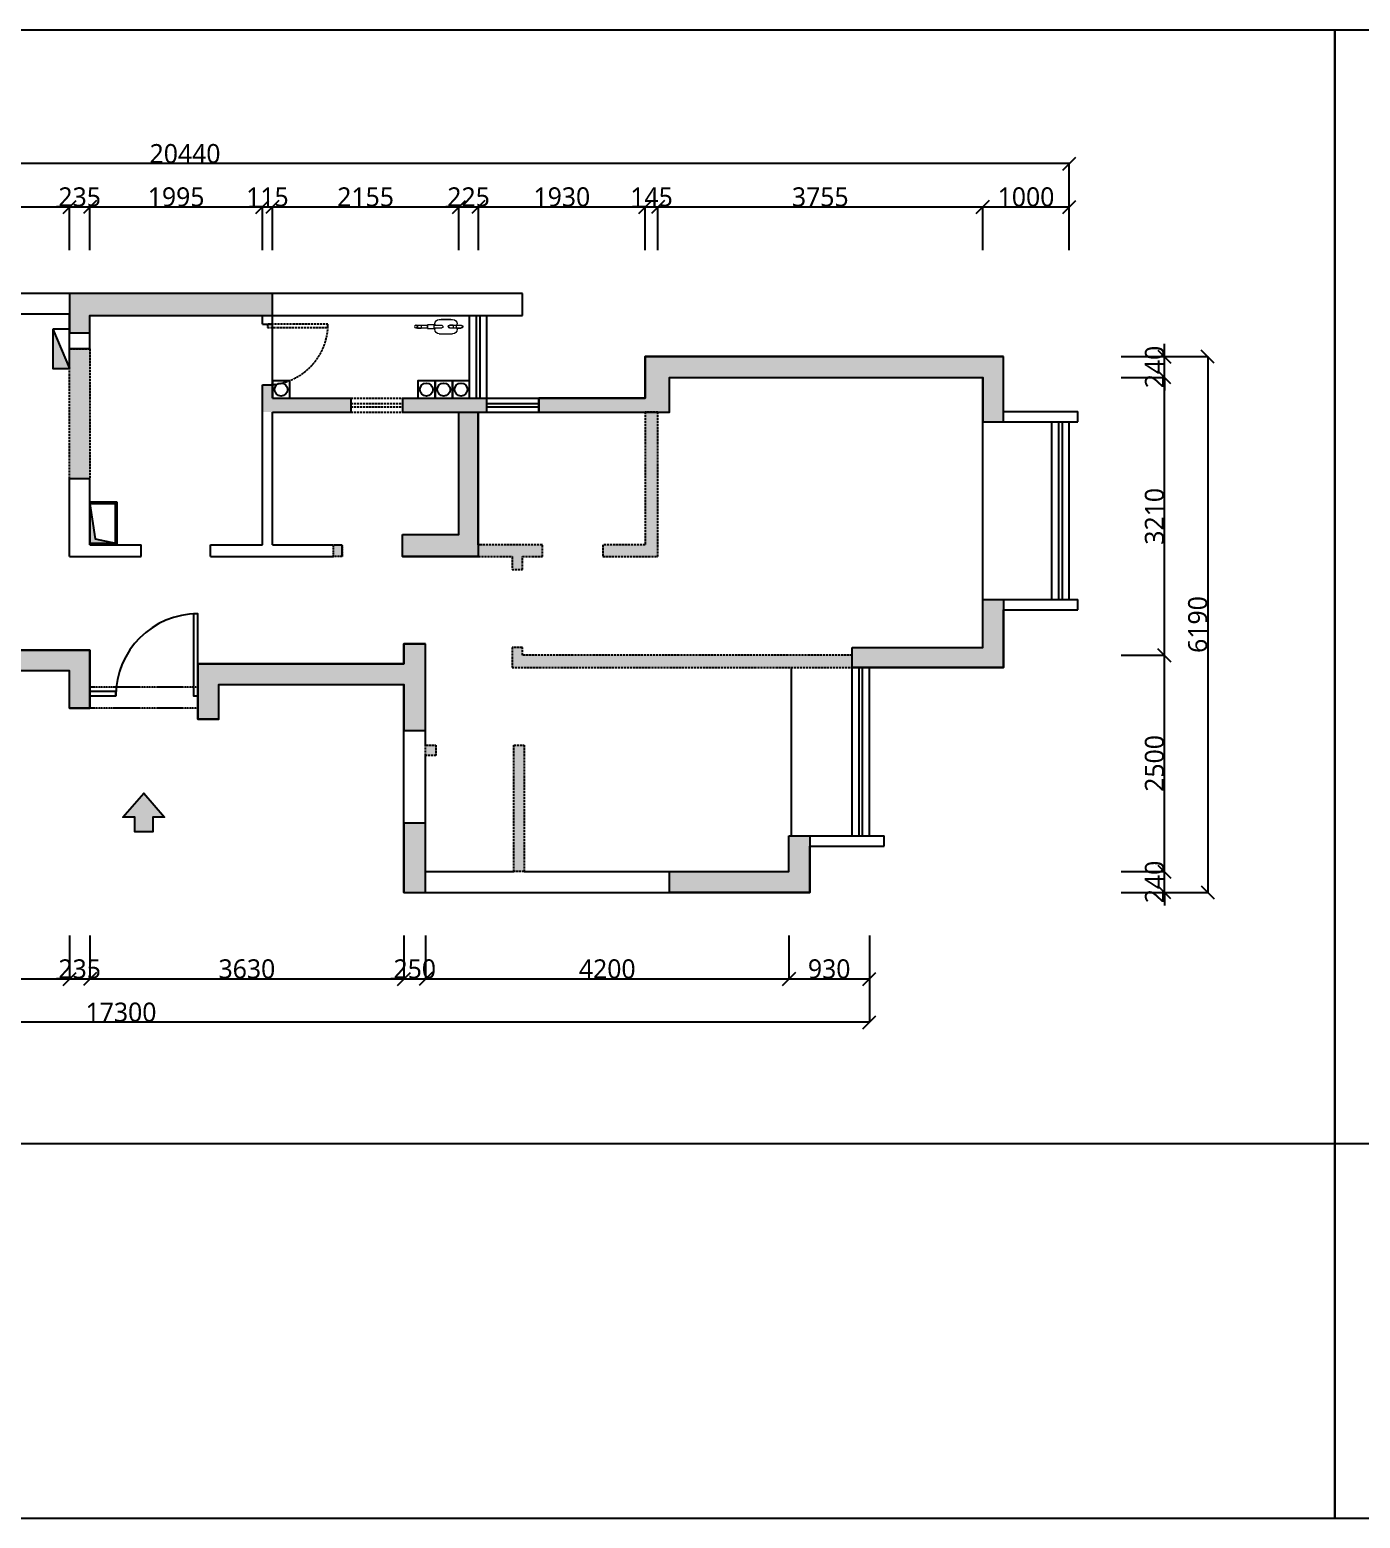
# Model space of a CAD drawing. Header units: millimetres. Extents: x -18923 to 87021, y -73077 to -1985.
# Drawn here: x -7520 to 7858, y -19183 to -1985 of the extents above; entities that cross this region are included whole.
import ezdxf

# ---------------------------------------------------------------- set-up
doc = ezdxf.new("R2010")
doc.units = ezdxf.units.MM
doc.header["$LTSCALE"] = 10
doc.linetypes.add('DASH', pattern=[0.35, 0.25, -0.1])
doc.layers.get('Defpoints').update_dxf_attribs({"color": 250})
for name, color, linetype in [('0文字-标注', 7, 'Continuous'), ('1结构-填充-剪力墙', 251, 'Continuous'), ('1结构-墙体', 7, 'Continuous'), ('1结构-楼梯-栏杆', 43, 'Continuous'), ('1结构-楼梯-梯步', 49, 'Continuous'), ('1结构-窗', 133, 'Continuous'), ('1结构-窗及电梯', 133, 'Continuous'), ('1结构-门', 133, 'Continuous'), ('2平面-家具-细线', 8, 'Continuous'), ('wall', 1, 'Continuous'), ('平面-文字', 255, 'Continuous'), ('设施-建筑立管-烟', 37, 'Continuous')]:
    doc.layers.add(name, color=color, linetype=linetype)
doc.layers.add('电气', color=18, linetype='Continuous', lineweight=9)
doc.styles.add('dim_font', font='SIMPLEX.shx', dxfattribs={"width": 0.8})
doc.styles.add('图框－雅黑', font='')
doc.styles.get('图框－雅黑').set_extended_font_data('Microsoft YaHei')
doc.dimstyles.new('1-30', dxfattribs={"dimtxt": 150, "dimasz": 4, "dimexe": 1.5, "dimexo": 0, "dimgap": 0.6, "dimtad": 1, "dimdec": 0, "dimlfac": 30, "dimdsep": 46, "dimtxsty": 'dim_font', "dimblk": 'DOTSMALL', "dimcen": 4, "dimdle": 1.5, "dimclrd": 123, "dimclre": 123, "dimclrt": 256, "dimadec": 0, "dimazin": 0, "dimtfac": 1, "dimtdec": 0, "dimtix": 1, "dimtmove": 2, "dimatfit": 3, "dimldrblk": 'DOTSMALL', "dimfxl": 1.5, "dimarcsym": 0})

# ---------------------------------------------------------------- blocks, each defined once
blk = doc.blocks.new('A$C49040A04')
at = {"layer": '设施-建筑立管-烟', "linetype": 'ByBlock'}
blk.add_hatch(color=256, dxfattribs=at).paths.add_polyline_path([(315, 20), (315, 475), (249, 68), (20, 20)])
for p, q in [((0, 495), (315, 495)), ((0, 0), (0, 495))]:
    blk.add_line(p, q, dxfattribs=at)
blk.add_lwpolyline([(315, 20), (20, 20), (20, 475), (315, 475)], close=True, dxfattribs=at)
blk.add_lwpolyline([(315, 475), (254, 70), (20, 20)], dxfattribs=at)
blk = doc.blocks.new('煤气表')
at = {"layer": '电气'}
for p, q in [((834834, -435985), (834792, -435985)), ((834834, -435985), (834792, -435985)), ((834894, -435987), (834792, -435987)), ((834894, -435987), (834792, -435987)), ((834894, -436011), (834792, -436011)), ((834894, -436011), (834792, -436011)), ((834834, -436014), (834792, -436014)), ((834834, -436014), (834792, -436014)), ((834829, -435987), (834829, -435975)), ((834829, -435987), (834829, -435975)), ((834829, -436023), (834829, -436011)), ((834829, -436023), (834829, -436011)), ((834834, -436014), (834834, -435985)), ((834834, -436014), (834834, -435985)), ((834863, -435987), (834834, -435987)), ((834863, -435987), (834834, -435987)), ((834863, -436011), (834834, -436011)), ((834863, -436011), (834834, -436011)), ((834863, -435985), (834863, -436013)), ((834863, -435985), (834897, -435985)), ((834863, -435985), (834863, -436013)), ((834863, -435985), (834897, -435985)), ((834863, -436013), (834897, -436013)), ((834863, -436013), (834897, -436013)), ((834989, -435935), (834869, -435935)), ((834989, -435935), (834869, -435935)), ((834973, -435931), (834885, -435931)), ((834885, -435935), (834885, -435931)), ((834973, -435931), (834885, -435931)), ((834885, -435935), (834885, -435931)), ((835034, -435987), (834967, -435987)), ((835034, -435987), (834967, -435987)), ((835034, -436011), (834967, -436011)), ((835034, -436011), (834967, -436011)), ((834973, -435935), (834973, -435931)), ((834973, -435935), (834973, -435931)), ((835029, -435975), (835029, -435987)), ((835029, -435975), (835029, -435987)), ((835029, -436011), (835029, -436023)), ((835029, -436011), (835029, -436023)), ((835034, -436015), (835034, -435983)), ((835034, -435983), (835093, -435983)), ((835034, -436015), (835034, -435983)), ((835034, -435983), (835093, -435983)), ((835093, -436015), (835034, -436015)), ((835093, -436015), (835034, -436015)), ((835062, -436015), (835062, -436015)), ((835062, -436015), (835062, -436015)), ((835066, -436015), (835066, -436015)), ((835066, -436015), (835066, -436015)), ((835093, -435983), (835093, -436015)), ((835093, -435983), (835093, -436015)), ((835199, -435987), (835093, -435987)), ((835199, -435987), (835093, -435987)), ((835093, -436015), (835093, -435991)), ((835093, -436015), (835093, -435991)), ((835199, -436011), (835093, -436011)), ((835199, -436011), (835093, -436011)), ((835152, -436011), (835149, -436011)), ((835152, -436011), (835149, -436011)), ((835152, -435985), (835152, -436013)), ((835184, -435985), (835152, -435985)), ((835152, -435985), (835152, -436013)), ((835184, -435985), (835152, -435985)), ((835184, -436013), (835152, -436013)), ((835184, -436013), (835152, -436013)), ((835184, -435985), (835184, -436013)), ((835184, -435985), (835184, -436013)), ((834989, -436063), (834869, -436063)), ((834989, -436063), (834869, -436063))]:
    blk.add_line(p, q, dxfattribs=at)
blk.add_circle((835199, -435999), 12, dxfattribs=at)
blk.add_circle((835199, -435999), 12, dxfattribs=at)
blk.add_circle((835199, -435999), 12, dxfattribs=at)
blk.add_circle((835199, -435999), 12, dxfattribs=at)
blk.add_circle((835199, -435999), 12, dxfattribs=at)
blk.add_circle((835199, -435999), 12, dxfattribs=at)
for centre, radius, start, end in [((834792, -435999), 14.4, 90, 270), ((834792, -435999), 14.4, 90, 270), ((834792, -435999), 12, 90, 270), ((834792, -435999), 12, 90, 270), ((834869, -435975), 40, 90, 180), ((834869, -435975), 40, 90, 180), ((834869, -436023), 40, 180, 270), ((834869, -436023), 40, 180, 270), ((834894, -435999), 14.4, 270, 90), ((834894, -435999), 14.4, 270, 90), ((834894, -435999), 12, 270, 90), ((834894, -435999), 12, 270, 90), ((834967, -435999), 12, 90, 270), ((834967, -435999), 12, 90, 270), ((834989, -435975), 40, 0, 90), ((834989, -435975), 40, 0, 90), ((834989, -436023), 40, 270, 0), ((834989, -436023), 40, 270, 0)]:
    blk.add_arc(centre, radius, start, end, dxfattribs=at)
blk = doc.blocks.new('_OBLIQUE')
at = {"color": 0, "linetype": 'ByBlock'}
blk.add_line((-0.5, -0.5), (0.5, 0.5), dxfattribs=at)
blk = doc.blocks.new('*D480')
at = {"layer": '0文字-标注', "color": 8, "lineweight": -2, "transparency": 16777216}
for p, q in [((-10520, -12452), (-10520, -12953)), ((-7060, -12452), (-7060, -12953)), ((-10522, -12952), (-7059, -12952))]:
    blk.add_line(p, q, dxfattribs=at)
at = {"layer": 'Defpoints', "color": 0, "transparency": 16777216}
for p in [(-10520, -12452), (-7060, -12452), (-7060, -12952)]:
    blk.add_point(p, dxfattribs=at)
at = {"layer": '0文字-标注', "color": 8, "lineweight": -2, "transparency": 16777216, "xscale": 150, "yscale": 150, "zscale": 150, "rotation": 180}
blk.add_blockref('_OBLIQUE', (-10520, -12952), dxfattribs=at)
at = {"layer": '0文字-标注', "color": 8, "lineweight": -2, "transparency": 16777216, "xscale": 150, "yscale": 150, "zscale": 150}
blk.add_blockref('_OBLIQUE', (-7060, -12952), dxfattribs=at)
at = {"layer": '0文字-标注', "color": 255, "transparency": 16777216, "insert": (-8790, -12837), "char_height": 220, "attachment_point": 5, "style": '图框－雅黑'}
blk.add_mtext('3460', dxfattribs=at)
blk = doc.blocks.new('_DotSmall')
at = {"color": 0, "linetype": 'ByBlock', "const_width": 0.5}
blk.add_lwpolyline([(-0.0625, 0, 1), (0.0625, 0, 1)], format="xyb", close=True, dxfattribs=at)
blk = doc.blocks.new('*D481')
at = {"layer": '0文字-标注', "color": 8, "lineweight": -2, "transparency": 16777216}
for p, q in [((-7060, -12452), (-7060, -12953)), ((-6825, -12452), (-6825, -12953)), ((-7060, -12952), (-7210, -12952)), ((-7060, -12952), (-6825, -12952)), ((-6825, -12952), (-6675, -12952))]:
    blk.add_line(p, q, dxfattribs=at)
at = {"layer": 'Defpoints', "color": 0, "transparency": 16777216}
for p in [(-7060, -12452), (-6825, -12452), (-6825, -12952)]:
    blk.add_point(p, dxfattribs=at)
at = {"layer": '0文字-标注', "color": 8, "lineweight": -2, "transparency": 16777216, "xscale": 150, "yscale": 150, "zscale": 150}
blk.add_blockref('_OBLIQUE', (-7060, -12952), dxfattribs=at)
at = {"layer": '0文字-标注', "color": 8, "lineweight": -2, "transparency": 16777216, "xscale": 150, "yscale": 150, "zscale": 150, "rotation": 180}
blk.add_blockref('_OBLIQUE', (-6825, -12952), dxfattribs=at)
at = {"layer": '0文字-标注', "color": 255, "transparency": 16777216, "insert": (-6943, -12837), "char_height": 220, "attachment_point": 5, "style": '图框－雅黑'}
blk.add_mtext('235', dxfattribs=at)
blk = doc.blocks.new('*D482')
at = {"layer": '0文字-标注', "color": 8, "lineweight": -2, "transparency": 16777216}
for p, q in [((-6825, -12452), (-6825, -12953)), ((-3195, -12452), (-3195, -12953)), ((-6827, -12952), (-3194, -12952))]:
    blk.add_line(p, q, dxfattribs=at)
at = {"layer": 'Defpoints', "color": 0, "transparency": 16777216}
for p in [(-6825, -12452), (-3195, -12452), (-3195, -12952)]:
    blk.add_point(p, dxfattribs=at)
at = {"layer": '0文字-标注', "color": 8, "lineweight": -2, "transparency": 16777216, "xscale": 150, "yscale": 150, "zscale": 150, "rotation": 180}
blk.add_blockref('_OBLIQUE', (-6825, -12952), dxfattribs=at)
at = {"layer": '0文字-标注', "color": 8, "lineweight": -2, "transparency": 16777216, "xscale": 150, "yscale": 150, "zscale": 150}
blk.add_blockref('_OBLIQUE', (-3195, -12952), dxfattribs=at)
at = {"layer": '0文字-标注', "color": 255, "transparency": 16777216, "insert": (-5010, -12837), "char_height": 220, "attachment_point": 5, "style": '图框－雅黑'}
blk.add_mtext('3630', dxfattribs=at)
blk = doc.blocks.new('*D469')
at = {"layer": '0文字-标注', "color": 8, "lineweight": -2, "transparency": 16777216}
for p, q in [((-3195, -12452), (-3195, -12953)), ((-2945, -12452), (-2945, -12953)), ((-3195, -12952), (-3345, -12952)), ((-3195, -12952), (-2945, -12952)), ((-2945, -12952), (-2795, -12952))]:
    blk.add_line(p, q, dxfattribs=at)
at = {"layer": 'Defpoints', "color": 0, "transparency": 16777216}
for p in [(-3195, -12452), (-2945, -12452), (-2945, -12952)]:
    blk.add_point(p, dxfattribs=at)
at = {"layer": '0文字-标注', "color": 8, "lineweight": -2, "transparency": 16777216, "xscale": 150, "yscale": 150, "zscale": 150}
blk.add_blockref('_OBLIQUE', (-3195, -12952), dxfattribs=at)
at = {"layer": '0文字-标注', "color": 8, "lineweight": -2, "transparency": 16777216, "xscale": 150, "yscale": 150, "zscale": 150, "rotation": 180}
blk.add_blockref('_OBLIQUE', (-2945, -12952), dxfattribs=at)
at = {"layer": '0文字-标注', "color": 255, "transparency": 16777216, "insert": (-3070, -12837), "char_height": 220, "attachment_point": 5, "style": '图框－雅黑'}
blk.add_mtext('250', dxfattribs=at)
blk = doc.blocks.new('*D470')
at = {"layer": '0文字-标注', "color": 8, "lineweight": -2, "transparency": 16777216}
for p, q in [((-2945, -12452), (-2945, -12953)), ((1255, -12452), (1255, -12953)), ((-2947, -12952), (1256, -12952))]:
    blk.add_line(p, q, dxfattribs=at)
at = {"layer": 'Defpoints', "color": 0, "transparency": 16777216}
for p in [(-2945, -12452), (1255, -12452), (1255, -12952)]:
    blk.add_point(p, dxfattribs=at)
at = {"layer": '0文字-标注', "color": 8, "lineweight": -2, "transparency": 16777216, "xscale": 150, "yscale": 150, "zscale": 150, "rotation": 180}
blk.add_blockref('_OBLIQUE', (-2945, -12952), dxfattribs=at)
at = {"layer": '0文字-标注', "color": 8, "lineweight": -2, "transparency": 16777216, "xscale": 150, "yscale": 150, "zscale": 150}
blk.add_blockref('_OBLIQUE', (1255, -12952), dxfattribs=at)
at = {"layer": '0文字-标注', "color": 255, "transparency": 16777216, "insert": (-845, -12837), "char_height": 220, "attachment_point": 5, "style": '图框－雅黑'}
blk.add_mtext('4200', dxfattribs=at)
blk = doc.blocks.new('*D471')
at = {"layer": '0文字-标注', "color": 8, "lineweight": -2, "transparency": 16777216}
for p, q in [((1255, -12452), (1255, -12953)), ((2185, -12452), (2185, -12953)), ((1253, -12952), (2186, -12952))]:
    blk.add_line(p, q, dxfattribs=at)
at = {"layer": 'Defpoints', "color": 0, "transparency": 16777216}
for p in [(1255, -12452), (2185, -12452), (2185, -12952)]:
    blk.add_point(p, dxfattribs=at)
at = {"layer": '0文字-标注', "color": 8, "lineweight": -2, "transparency": 16777216, "xscale": 150, "yscale": 150, "zscale": 150, "rotation": 180}
blk.add_blockref('_OBLIQUE', (1255, -12952), dxfattribs=at)
at = {"layer": '0文字-标注', "color": 8, "lineweight": -2, "transparency": 16777216, "xscale": 150, "yscale": 150, "zscale": 150}
blk.add_blockref('_OBLIQUE', (2185, -12952), dxfattribs=at)
at = {"layer": '0文字-标注', "color": 255, "transparency": 16777216, "insert": (1720, -12837), "char_height": 220, "attachment_point": 5, "style": '图框－雅黑'}
blk.add_mtext('930', dxfattribs=at)
blk = doc.blocks.new('*D472')
at = {"layer": '0文字-标注', "color": 8, "lineweight": -2, "transparency": 16777216}
for p, q in [((-15115, -12452), (-15115, -13453)), ((2185, -12452), (2185, -13453)), ((2186, -13452), (-15117, -13452))]:
    blk.add_line(p, q, dxfattribs=at)
at = {"layer": 'Defpoints', "color": 0, "transparency": 16777216}
for p in [(-15115, -12452), (2185, -12452), (-15115, -13452)]:
    blk.add_point(p, dxfattribs=at)
at = {"layer": '0文字-标注', "color": 8, "lineweight": -2, "transparency": 16777216, "xscale": 150, "yscale": 150, "zscale": 150, "rotation": 180}
blk.add_blockref('_OBLIQUE', (-15115, -13452), dxfattribs=at)
at = {"layer": '0文字-标注', "color": 8, "lineweight": -2, "transparency": 16777216, "xscale": 150, "yscale": 150, "zscale": 150}
blk.add_blockref('_OBLIQUE', (2185, -13452), dxfattribs=at)
at = {"layer": '0文字-标注', "color": 255, "transparency": 16777216, "insert": (-6465, -13337), "char_height": 220, "attachment_point": 5, "style": '图框－雅黑'}
blk.add_mtext('17300', dxfattribs=at)
blk = doc.blocks.new('*D483')
at = {"layer": '0文字-标注', "color": 8, "lineweight": -2, "transparency": 16777216}
for p, q in [((5595, -11712), (5595, -11562)), ((5095, -11712), (5596, -11712)), ((5595, -11952), (5595, -11712)), ((5095, -11952), (5596, -11952)), ((5595, -11952), (5595, -12102))]:
    blk.add_line(p, q, dxfattribs=at)
at = {"layer": 'Defpoints', "color": 0, "transparency": 16777216}
for p in [(5095, -11712), (5595, -11712), (5095, -11952)]:
    blk.add_point(p, dxfattribs=at)
at = {"layer": '0文字-标注', "color": 8, "lineweight": -2, "transparency": 16777216, "xscale": 150, "yscale": 150, "zscale": 150}
for p, rotation in [((5595, -11712), 270), ((5595, -11952), 90)]:
    blk.add_blockref('_OBLIQUE', p, dxfattribs=dict(at, rotation=rotation))
at = {"layer": '0文字-标注', "color": 255, "transparency": 16777216, "insert": (5481, -11832), "char_height": 220, "attachment_point": 5, "rotation": 90, "style": '图框－雅黑'}
blk.add_mtext('240', dxfattribs=at)
blk = doc.blocks.new('*D484')
at = {"layer": '0文字-标注', "color": 8, "lineweight": -2, "transparency": 16777216}
for p, q in [((5095, -9212), (5596, -9212)), ((5595, -11713), (5595, -9210)), ((5095, -11712), (5596, -11712))]:
    blk.add_line(p, q, dxfattribs=at)
at = {"layer": 'Defpoints', "color": 0, "transparency": 16777216}
for p in [(5095, -9212), (5595, -9212), (5095, -11712)]:
    blk.add_point(p, dxfattribs=at)
at = {"layer": '0文字-标注', "color": 8, "lineweight": -2, "transparency": 16777216, "xscale": 150, "yscale": 150, "zscale": 150}
for p, rotation in [((5595, -9212), 90), ((5595, -11712), 270)]:
    blk.add_blockref('_OBLIQUE', p, dxfattribs=dict(at, rotation=rotation))
at = {"layer": '0文字-标注', "color": 255, "transparency": 16777216, "insert": (5480, -10462), "char_height": 220, "attachment_point": 5, "rotation": 90, "style": '图框－雅黑'}
blk.add_mtext('2500', dxfattribs=at)
blk = doc.blocks.new('*D485')
at = {"layer": '0文字-标注', "color": 8, "lineweight": -2, "transparency": 16777216}
for p, q in [((5095, -6002), (5596, -6002)), ((5595, -9213), (5595, -6000)), ((5095, -9212), (5596, -9212))]:
    blk.add_line(p, q, dxfattribs=at)
at = {"layer": 'Defpoints', "color": 0, "transparency": 16777216}
for p in [(5095, -6002), (5595, -6002), (5095, -9212)]:
    blk.add_point(p, dxfattribs=at)
at = {"layer": '0文字-标注', "color": 8, "lineweight": -2, "transparency": 16777216, "xscale": 150, "yscale": 150, "zscale": 150}
for p, rotation in [((5595, -6002), 90), ((5595, -9212), 270)]:
    blk.add_blockref('_OBLIQUE', p, dxfattribs=dict(at, rotation=rotation))
at = {"layer": '0文字-标注', "color": 255, "transparency": 16777216, "insert": (5480, -7607), "char_height": 220, "attachment_point": 5, "rotation": 90, "style": '图框－雅黑'}
blk.add_mtext('3210', dxfattribs=at)
blk = doc.blocks.new('*D486')
at = {"layer": '0文字-标注', "color": 8, "lineweight": -2, "transparency": 16777216}
for p, q in [((5595, -5762), (5595, -5612)), ((5095, -5762), (5596, -5762)), ((5595, -6002), (5595, -5762)), ((5095, -6002), (5596, -6002)), ((5595, -6002), (5595, -6152))]:
    blk.add_line(p, q, dxfattribs=at)
at = {"layer": 'Defpoints', "color": 0, "transparency": 16777216}
for p in [(5095, -5762), (5595, -5762), (5095, -6002)]:
    blk.add_point(p, dxfattribs=at)
at = {"layer": '0文字-标注', "color": 8, "lineweight": -2, "transparency": 16777216, "xscale": 150, "yscale": 150, "zscale": 150}
for p, rotation in [((5595, -5762), 270), ((5595, -6002), 90)]:
    blk.add_blockref('_OBLIQUE', p, dxfattribs=dict(at, rotation=rotation))
at = {"layer": '0文字-标注', "color": 255, "transparency": 16777216, "insert": (5481, -5882), "char_height": 220, "attachment_point": 5, "rotation": 90, "style": '图框－雅黑'}
blk.add_mtext('240', dxfattribs=at)
blk = doc.blocks.new('*D487')
at = {"layer": '0文字-标注', "color": 8, "lineweight": -2, "transparency": 16777216}
for p, q in [((5095, -5762), (6096, -5762)), ((6095, -5760), (6095, -11953)), ((5095, -11952), (6096, -11952))]:
    blk.add_line(p, q, dxfattribs=at)
at = {"layer": 'Defpoints', "color": 0, "transparency": 16777216}
for p in [(5095, -5762), (5095, -11952), (6095, -11952)]:
    blk.add_point(p, dxfattribs=at)
at = {"layer": '0文字-标注', "color": 8, "lineweight": -2, "transparency": 16777216, "xscale": 150, "yscale": 150, "zscale": 150}
for p, rotation in [((6095, -5762), 90), ((6095, -11952), 270)]:
    blk.add_blockref('_OBLIQUE', p, dxfattribs=dict(at, rotation=rotation))
at = {"layer": '0文字-标注', "color": 255, "transparency": 16777216, "insert": (5980, -8857), "char_height": 220, "attachment_point": 5, "rotation": 90, "style": '图框－雅黑'}
blk.add_mtext('6190', dxfattribs=at)
blk = doc.blocks.new('*D476')
at = {"layer": '0文字-标注', "color": 8, "lineweight": -2, "transparency": 16777216}
for p, q in [((-14242, -4032), (-7059, -4032)), ((-14240, -4532), (-14240, -4031)), ((-7060, -4532), (-7060, -4031))]:
    blk.add_line(p, q, dxfattribs=at)
at = {"layer": 'Defpoints', "color": 0, "transparency": 16777216}
for p in [(-7060, -4032), (-14240, -4532), (-7060, -4532)]:
    blk.add_point(p, dxfattribs=at)
at = {"layer": '0文字-标注', "color": 8, "lineweight": -2, "transparency": 16777216, "xscale": 150, "yscale": 150, "zscale": 150, "rotation": 180}
blk.add_blockref('_OBLIQUE', (-14240, -4032), dxfattribs=at)
at = {"layer": '0文字-标注', "color": 8, "lineweight": -2, "transparency": 16777216, "xscale": 150, "yscale": 150, "zscale": 150}
blk.add_blockref('_OBLIQUE', (-7060, -4032), dxfattribs=at)
at = {"layer": '0文字-标注', "color": 255, "transparency": 16777216, "insert": (-10650, -3917), "char_height": 220, "attachment_point": 5, "style": '图框－雅黑'}
blk.add_mtext('7180', dxfattribs=at)
blk = doc.blocks.new('*D493')
at = {"layer": '0文字-标注', "color": 8, "lineweight": -2, "transparency": 16777216}
for p, q in [((-7060, -4032), (-7210, -4032)), ((-7060, -4532), (-7060, -4031)), ((-7060, -4032), (-6825, -4032)), ((-6825, -4532), (-6825, -4031)), ((-6825, -4032), (-6675, -4032))]:
    blk.add_line(p, q, dxfattribs=at)
at = {"layer": 'Defpoints', "color": 0, "transparency": 16777216}
for p in [(-6825, -4032), (-7060, -4532), (-6825, -4532)]:
    blk.add_point(p, dxfattribs=at)
at = {"layer": '0文字-标注', "color": 8, "lineweight": -2, "transparency": 16777216, "xscale": 150, "yscale": 150, "zscale": 150}
blk.add_blockref('_OBLIQUE', (-7060, -4032), dxfattribs=at)
at = {"layer": '0文字-标注', "color": 8, "lineweight": -2, "transparency": 16777216, "xscale": 150, "yscale": 150, "zscale": 150, "rotation": 180}
blk.add_blockref('_OBLIQUE', (-6825, -4032), dxfattribs=at)
at = {"layer": '0文字-标注', "color": 255, "transparency": 16777216, "insert": (-6943, -3917), "char_height": 220, "attachment_point": 5, "style": '图框－雅黑'}
blk.add_mtext('235', dxfattribs=at)
blk = doc.blocks.new('*D494')
at = {"layer": '0文字-标注', "color": 8, "lineweight": -2, "transparency": 16777216}
for p, q in [((-6827, -4032), (-4829, -4032)), ((-6825, -4532), (-6825, -4031)), ((-4830, -4532), (-4830, -4031))]:
    blk.add_line(p, q, dxfattribs=at)
at = {"layer": 'Defpoints', "color": 0, "transparency": 16777216}
for p in [(-4830, -4032), (-6825, -4532), (-4830, -4532)]:
    blk.add_point(p, dxfattribs=at)
at = {"layer": '0文字-标注', "color": 8, "lineweight": -2, "transparency": 16777216, "xscale": 150, "yscale": 150, "zscale": 150, "rotation": 180}
blk.add_blockref('_OBLIQUE', (-6825, -4032), dxfattribs=at)
at = {"layer": '0文字-标注', "color": 8, "lineweight": -2, "transparency": 16777216, "xscale": 150, "yscale": 150, "zscale": 150}
blk.add_blockref('_OBLIQUE', (-4830, -4032), dxfattribs=at)
at = {"layer": '0文字-标注', "color": 255, "transparency": 16777216, "insert": (-5828, -3917), "char_height": 220, "attachment_point": 5, "style": '图框－雅黑'}
blk.add_mtext('1995', dxfattribs=at)
blk = doc.blocks.new('*D495')
at = {"layer": '0文字-标注', "color": 8, "lineweight": -2, "transparency": 16777216}
for p, q in [((-4830, -4032), (-4980, -4032)), ((-4830, -4532), (-4830, -4031)), ((-4830, -4032), (-4715, -4032)), ((-4715, -4532), (-4715, -4031)), ((-4715, -4032), (-4565, -4032))]:
    blk.add_line(p, q, dxfattribs=at)
at = {"layer": 'Defpoints', "color": 0, "transparency": 16777216}
for p in [(-4715, -4032), (-4830, -4532), (-4715, -4532)]:
    blk.add_point(p, dxfattribs=at)
at = {"layer": '0文字-标注', "color": 8, "lineweight": -2, "transparency": 16777216, "xscale": 150, "yscale": 150, "zscale": 150}
blk.add_blockref('_OBLIQUE', (-4830, -4032), dxfattribs=at)
at = {"layer": '0文字-标注', "color": 8, "lineweight": -2, "transparency": 16777216, "xscale": 150, "yscale": 150, "zscale": 150, "rotation": 180}
blk.add_blockref('_OBLIQUE', (-4715, -4032), dxfattribs=at)
at = {"layer": '0文字-标注', "color": 255, "transparency": 16777216, "insert": (-4773, -3917), "char_height": 220, "attachment_point": 5, "style": '图框－雅黑'}
blk.add_mtext('115', dxfattribs=at)
blk = doc.blocks.new('*D496')
at = {"layer": '0文字-标注', "color": 8, "lineweight": -2, "transparency": 16777216}
for p, q in [((-4717, -4032), (-2559, -4032)), ((-4715, -4532), (-4715, -4031)), ((-2560, -4532), (-2560, -4031))]:
    blk.add_line(p, q, dxfattribs=at)
at = {"layer": 'Defpoints', "color": 0, "transparency": 16777216}
for p in [(-2560, -4032), (-4715, -4532), (-2560, -4532)]:
    blk.add_point(p, dxfattribs=at)
at = {"layer": '0文字-标注', "color": 8, "lineweight": -2, "transparency": 16777216, "xscale": 150, "yscale": 150, "zscale": 150, "rotation": 180}
blk.add_blockref('_OBLIQUE', (-4715, -4032), dxfattribs=at)
at = {"layer": '0文字-标注', "color": 8, "lineweight": -2, "transparency": 16777216, "xscale": 150, "yscale": 150, "zscale": 150}
blk.add_blockref('_OBLIQUE', (-2560, -4032), dxfattribs=at)
at = {"layer": '0文字-标注', "color": 255, "transparency": 16777216, "insert": (-3638, -3917), "char_height": 220, "attachment_point": 5, "style": '图框－雅黑'}
blk.add_mtext('2155', dxfattribs=at)
blk = doc.blocks.new('*D497')
at = {"layer": '0文字-标注', "color": 8, "lineweight": -2, "transparency": 16777216}
for p, q in [((-2560, -4032), (-2710, -4032)), ((-2560, -4532), (-2560, -4031)), ((-2560, -4032), (-2335, -4032)), ((-2335, -4532), (-2335, -4031)), ((-2335, -4032), (-2185, -4032))]:
    blk.add_line(p, q, dxfattribs=at)
at = {"layer": 'Defpoints', "color": 0, "transparency": 16777216}
for p in [(-2335, -4032), (-2560, -4532), (-2335, -4532)]:
    blk.add_point(p, dxfattribs=at)
at = {"layer": '0文字-标注', "color": 8, "lineweight": -2, "transparency": 16777216, "xscale": 150, "yscale": 150, "zscale": 150}
blk.add_blockref('_OBLIQUE', (-2560, -4032), dxfattribs=at)
at = {"layer": '0文字-标注', "color": 8, "lineweight": -2, "transparency": 16777216, "xscale": 150, "yscale": 150, "zscale": 150, "rotation": 180}
blk.add_blockref('_OBLIQUE', (-2335, -4032), dxfattribs=at)
at = {"layer": '0文字-标注', "color": 255, "transparency": 16777216, "insert": (-2448, -3917), "char_height": 220, "attachment_point": 5, "style": '图框－雅黑'}
blk.add_mtext('225', dxfattribs=at)
blk = doc.blocks.new('*D498')
at = {"layer": '0文字-标注', "color": 8, "lineweight": -2, "transparency": 16777216}
for p, q in [((-2337, -4032), (-404, -4032)), ((-2335, -4532), (-2335, -4031)), ((-405, -4532), (-405, -4031))]:
    blk.add_line(p, q, dxfattribs=at)
at = {"layer": 'Defpoints', "color": 0, "transparency": 16777216}
for p in [(-405, -4032), (-2335, -4532), (-405, -4532)]:
    blk.add_point(p, dxfattribs=at)
at = {"layer": '0文字-标注', "color": 8, "lineweight": -2, "transparency": 16777216, "xscale": 150, "yscale": 150, "zscale": 150, "rotation": 180}
blk.add_blockref('_OBLIQUE', (-2335, -4032), dxfattribs=at)
at = {"layer": '0文字-标注', "color": 8, "lineweight": -2, "transparency": 16777216, "xscale": 150, "yscale": 150, "zscale": 150}
blk.add_blockref('_OBLIQUE', (-405, -4032), dxfattribs=at)
at = {"layer": '0文字-标注', "color": 255, "transparency": 16777216, "insert": (-1370, -3917), "char_height": 220, "attachment_point": 5, "style": '图框－雅黑'}
blk.add_mtext('1930', dxfattribs=at)
blk = doc.blocks.new('*D499')
at = {"layer": '0文字-标注', "color": 8, "lineweight": -2, "transparency": 16777216}
for p, q in [((-405, -4032), (-555, -4032)), ((-405, -4532), (-405, -4031)), ((-405, -4032), (-260, -4032)), ((-260, -4532), (-260, -4031)), ((-260, -4032), (-110, -4032))]:
    blk.add_line(p, q, dxfattribs=at)
at = {"layer": 'Defpoints', "color": 0, "transparency": 16777216}
for p in [(-260, -4032), (-405, -4532), (-260, -4532)]:
    blk.add_point(p, dxfattribs=at)
at = {"layer": '0文字-标注', "color": 8, "lineweight": -2, "transparency": 16777216, "xscale": 150, "yscale": 150, "zscale": 150}
blk.add_blockref('_OBLIQUE', (-405, -4032), dxfattribs=at)
at = {"layer": '0文字-标注', "color": 8, "lineweight": -2, "transparency": 16777216, "xscale": 150, "yscale": 150, "zscale": 150, "rotation": 180}
blk.add_blockref('_OBLIQUE', (-260, -4032), dxfattribs=at)
at = {"layer": '0文字-标注', "color": 255, "transparency": 16777216, "insert": (-333, -3917), "char_height": 220, "attachment_point": 5, "style": '图框－雅黑'}
blk.add_mtext('145', dxfattribs=at)
blk = doc.blocks.new('*D466')
at = {"layer": '0文字-标注', "color": 8, "lineweight": -2, "transparency": 16777216}
for p, q in [((-262, -4032), (3496, -4032)), ((-260, -4532), (-260, -4031)), ((3495, -4532), (3495, -4031))]:
    blk.add_line(p, q, dxfattribs=at)
at = {"layer": 'Defpoints', "color": 0, "transparency": 16777216}
for p in [(3495, -4032), (-260, -4532), (3495, -4532)]:
    blk.add_point(p, dxfattribs=at)
at = {"layer": '0文字-标注', "color": 8, "lineweight": -2, "transparency": 16777216, "xscale": 150, "yscale": 150, "zscale": 150, "rotation": 180}
blk.add_blockref('_OBLIQUE', (-260, -4032), dxfattribs=at)
at = {"layer": '0文字-标注', "color": 8, "lineweight": -2, "transparency": 16777216, "xscale": 150, "yscale": 150, "zscale": 150}
blk.add_blockref('_OBLIQUE', (3495, -4032), dxfattribs=at)
at = {"layer": '0文字-标注', "color": 255, "transparency": 16777216, "insert": (1617, -3917), "char_height": 220, "attachment_point": 5, "style": '图框－雅黑'}
blk.add_mtext('3755', dxfattribs=at)
blk = doc.blocks.new('*D467')
at = {"layer": '0文字-标注', "color": 8, "lineweight": -2, "transparency": 16777216}
for p, q in [((3493, -4032), (4496, -4032)), ((3495, -4532), (3495, -4031)), ((4495, -4532), (4495, -4031))]:
    blk.add_line(p, q, dxfattribs=at)
at = {"layer": 'Defpoints', "color": 0, "transparency": 16777216}
for p in [(4495, -4032), (3495, -4532), (4495, -4532)]:
    blk.add_point(p, dxfattribs=at)
at = {"layer": '0文字-标注', "color": 8, "lineweight": -2, "transparency": 16777216, "xscale": 150, "yscale": 150, "zscale": 150, "rotation": 180}
blk.add_blockref('_OBLIQUE', (3495, -4032), dxfattribs=at)
at = {"layer": '0文字-标注', "color": 8, "lineweight": -2, "transparency": 16777216, "xscale": 150, "yscale": 150, "zscale": 150}
blk.add_blockref('_OBLIQUE', (4495, -4032), dxfattribs=at)
at = {"layer": '0文字-标注', "color": 255, "transparency": 16777216, "insert": (3995, -3917), "char_height": 220, "attachment_point": 5, "style": '图框－雅黑'}
blk.add_mtext('1000', dxfattribs=at)
blk = doc.blocks.new('*D468')
at = {"layer": '0文字-标注', "color": 8, "lineweight": -2, "transparency": 16777216}
for p, q in [((4496, -3532), (-15947, -3532)), ((-15945, -4532), (-15945, -3531)), ((4495, -4532), (4495, -3531))]:
    blk.add_line(p, q, dxfattribs=at)
at = {"layer": 'Defpoints', "color": 0, "transparency": 16777216}
for p in [(-15945, -3532), (-15945, -4532), (4495, -4532)]:
    blk.add_point(p, dxfattribs=at)
at = {"layer": '0文字-标注', "color": 8, "lineweight": -2, "transparency": 16777216, "xscale": 150, "yscale": 150, "zscale": 150, "rotation": 180}
blk.add_blockref('_OBLIQUE', (-15945, -3532), dxfattribs=at)
at = {"layer": '0文字-标注', "color": 8, "lineweight": -2, "transparency": 16777216, "xscale": 150, "yscale": 150, "zscale": 150}
blk.add_blockref('_OBLIQUE', (4495, -3532), dxfattribs=at)
at = {"layer": '0文字-标注', "color": 255, "transparency": 16777216, "insert": (-5725, -3417), "char_height": 220, "attachment_point": 5, "style": '图框－雅黑'}
blk.add_mtext('20440', dxfattribs=at)
blk = doc.blocks.new('gh')
at = {"layer": 'wall'}
blk.add_hatch(color=250, dxfattribs=at).paths.add_polyline_path([(164817, 67983), (164817, 68175), (164362, 68175)])
at = {"layer": 'wall', "color": 250}
blk.add_line((164362, 68175), (164817, 67983), dxfattribs=at)
blk.add_lwpolyline([(164362, 68175), (164817, 68175), (164817, 67983), (164362, 67983)], close=True, dxfattribs=at)

msp = doc.modelspace()

# ---------------------------------------------------------------- hatches: boundary and pattern name
h = msp.add_hatch()
h.set_pattern_fill('JIS_STN_2.5', color=8, scale=50)
h.paths.add_polyline_path([(-1925.2, -10251.8), (-1805.2, -10251.8), (-1805.2, -11711.8), (-1925.2, -11711.8)])
h.paths.add_polyline_path([(-405.2, -6401.8), (-405.2, -7936.8), (-895.2, -7936.8), (-895.2, -8071.8), (-260.2, -8071.8), (-260.2, -6401.8)])
h.paths.add_polyline_path([(-2335.2, -7936.8), (-2335.2, -8071.8), (-1945.2, -8071.8), (-1945.2, -8221.8), (-1825.2, -8221.8), (-1825.2, -8071.8), (-1595.2, -8071.8), (-1595.2, -7936.8)])
h.paths.add_polyline_path([(-4010.2, -7936.8), (-3910.2, -7936.8), (-3910.2, -8071.8), (-4010.2, -8071.8)])
h.paths.add_polyline_path([(-7060.2, -5671.8), (-6825.2, -5671.8), (-6825.2, -7171.8), (-7060.2, -7171.8)])
edge = h.paths.add_edge_path()
edge.add_line((-1825.2, -9211.8), (-1825.2, -9121.8))
edge.add_line((-1825.2, -9121.8), (-1945.2, -9121.8))
edge.add_line((-1945.2, -9121.8), (-1945.2, -9351.8))
edge.add_line((-1945.2, -9351.8), (1984.8, -9351.8))
edge.add_line((1984.8, -9351.8), (1984.8, -9211.8))
edge.add_line((1984.8, -9211.8), (-1825.2, -9211.8))
h.paths.add_polyline_path([(-2945.2, -10251.8), (-2825.2, -10251.8), (-2825.2, -10371.8), (-2945.2, -10371.8)])
h.paths.add_polyline_path([(-12730.2, -9151.8), (-11765.2, -9151.8), (-11765.2, -9291.8), (-12730.2, -9291.8)])
h.paths.add_polyline_path([(-10860.2, -9151.8), (-10760.2, -9151.8), (-10760.2, -9291.8), (-10860.2, -9291.8)])
at = {"layer": '1结构-填充-剪力墙'}
h = msp.add_hatch(color=256, dxfattribs=at)
h.dxf.hatch_style = 1
h.paths.add_polyline_path([(-3810.2, -6241.8), (-4715.2, -6241.8), (-4715.2, -6086.8), (-4830.2, -6086.8), (-4830.2, -6401.8), (-3810.2, -6401.8)])
h.paths.add_polyline_path([(-2235.2, -6241.8), (-3210.2, -6241.8), (-3210.2, -6401.8), (-2235.2, -6401.8)])
h.paths.add_polyline_path([(1254.8, -11296.8), (1494.8, -11296.8), (1494.8, -11951.8), (-125.2, -11951.8), (-125.2, -11711.8), (1254.8, -11711.8)])
h.paths.add_polyline_path([(1984.8, -9121.8), (3494.8, -9121.8), (3494.8, -8566.8), (3734.8, -8566.8), (3734.8, -9351.8), (1984.8, -9351.8)])
h.paths.add_polyline_path([(3494.8, -6001.8), (-125.2, -6001.8), (-125.2, -5761.8), (3734.8, -5761.8), (3734.8, -6516.8), (3494.8, -6516.8)])
h.paths.add_polyline_path([(-1635.2, -6241.8), (-405.2, -6241.8), (-405.2, -5761.8), (-125.2, -5761.8), (-125.2, -6401.8), (-1635.2, -6401.8)])
h.paths.add_polyline_path([(-3210.2, -7816.8), (-2560.2, -7816.8), (-2560.2, -6401.8), (-2335.2, -6401.8), (-2335.2, -8071.8), (-3210.2, -8071.8)])
h.paths.add_polyline_path([(-10760.2, -9151.8), (-6825.2, -9151.8), (-6825.2, -9821.8), (-7060.2, -9821.8), (-7060.2, -9391.8), (-10520.2, -9391.8), (-10760.2, -9391.8)])
h.paths.add_polyline_path([(-14555.2, -11276.8), (-14315.2, -11276.8), (-14315.2, -11711.8), (-12730.2, -11711.8), (-12730.2, -11951.8), (-14555.2, -11951.8)])
h.paths.add_polyline_path([(-14480.2, -8751.8), (-14240.2, -8751.8), (-14240.2, -9151.8), (-12730.2, -9151.8), (-12730.2, -9391.8), (-14480.2, -9391.8)])
h.paths.add_polyline_path([(-14480.2, -5031.8), (-12730.2, -5031.8), (-12730.2, -5271.8), (-14240.2, -5271.8), (-14240.2, -5871.8), (-14480.2, -5871.8)])
h.paths.add_polyline_path([(-2945.2, -11151.8), (-3195.2, -11151.8), (-3195.2, -11951.8), (-2945.2, -11951.8)])
h.paths.add_polyline_path([(-2945.2, -9081.8), (-3195.2, -9081.8), (-3195.2, -9081.8), (-3195.2, -9311.8), (-5575.2, -9311.8), (-5575.2, -9681.8), (-5575.2, -9951.8), (-5335.2, -9951.8), (-5335.2, -9551.8), (-3195.2, -9551.8), (-3195.2, -10081.8), (-2945.2, -10081.8)])
h.paths.add_polyline_path([(-4715.2, -5031.8), (-7060.2, -5031.8), (-7060.2, -5486.8), (-6825.2, -5486.8), (-6825.2, -5286.8), (-4830.2, -5286.8), (-4715.2, -5286.8)])
msp.add_hatch(color=256, dxfattribs=at).paths.add_polyline_path([(-6096.2, -11251.4), (-6304.2, -11251.4), (-6304.2, -11083.9), (-6442.2, -11083.9), (-6201.4, -10805.9), (-5960.7, -11083.9), (-6096.2, -11083.9)])

# ---------------------------------------------------------------- linework, layer by layer
at = {"linetype": 'DASH', "ltscale": 10}
for points in [[(-7060.2, -5671.8), (-6825.2, -5671.8), (-6825.2, -7171.8), (-7060.2, -7171.8)], [(-2945.2, -10251.8), (-2825.2, -10251.8), (-2825.2, -10371.8), (-2945.2, -10371.8)], [(-1925.2, -10251.8), (-1805.2, -10251.8), (-1805.2, -11711.8), (-1925.2, -11711.8)]]:
    msp.add_lwpolyline(points, close=True, dxfattribs=at)
for points in [[(-405.2, -6401.8), (-405.2, -7936.8), (-895.2, -7936.8), (-895.2, -8071.8), (-260.2, -8071.8), (-260.2, -6401.8), (-405.2, -6401.8)], [(-2335.2, -7936.8), (-2335.2, -8071.8), (-1945.2, -8071.8), (-1945.2, -8221.8), (-1825.2, -8221.8), (-1825.2, -8071.8), (-1595.2, -8071.8), (-1595.2, -7936.8), (-2335.2, -7936.8)], [(-1825.2, -9211.8), (-1825.2, -9121.8), (-1945.2, -9121.8), (-1945.2, -9351.8), (1984.8, -9351.8), (1984.8, -9211.8), (-1825.2, -9211.8)]]:
    msp.add_lwpolyline(points, dxfattribs=at)
at = {"linetype": 'DASH', "ltscale": 0.5}
msp.add_lwpolyline([(-4010.2, -7936.8), (-3910.2, -7936.8), (-3910.2, -8071.8), (-4010.2, -8071.8)], close=True, dxfattribs=at)
at = {"layer": '1结构-墙体'}
for p, q in [((-1825.2, -5031.8), (-14480.2, -5031.8)), ((-1825.2, -5286.8), (-1825.2, -5031.8)), ((-7060.2, -5271.8), (-14240.2, -5271.8)), ((-7060.2, -5671.8), (-7060.2, -5271.8)), ((-6825.2, -5286.8), (-4830.2, -5286.8)), ((-6825.2, -5671.8), (-6825.2, -5286.8)), ((-4830.2, -5386.8), (-4830.2, -5286.8)), ((-4830.2, -5286.8), (-4715.2, -5286.8)), ((-4715.2, -5286.8), (-1825.2, -5286.8)), ((-4715.2, -5386.8), (-4715.2, -5286.8)), ((-4830.2, -5386.8), (-4715.2, -5386.8)), ((-6825.2, -5671.8), (-7060.2, -5671.8)), ((-405.2, -5761.8), (3734.8, -5761.8)), ((-405.2, -6241.8), (-405.2, -5761.8)), ((3734.8, -6396.8), (3734.8, -5761.8)), ((-125.2, -6001.8), (3494.8, -6001.8)), ((-125.2, -6401.8), (-125.2, -6001.8)), ((3494.8, -6516.8), (3494.8, -6001.8)), ((-4830.2, -6086.8), (-4715.2, -6086.8)), ((-4830.2, -7936.8), (-4830.2, -6086.8)), ((-4715.2, -6241.8), (-4715.2, -6086.8)), ((-4715.2, -6241.8), (-3810.2, -6241.8)), ((-3810.2, -6241.8), (-3810.2, -6401.8)), ((-3210.2, -6241.8), (-2235.2, -6241.8)), ((-3210.2, -6241.8), (-3210.2, -6401.8)), ((-2235.2, -6401.8), (-2235.2, -6241.8)), ((-1635.2, -6241.8), (-405.2, -6241.8)), ((-1635.2, -6401.8), (-1635.2, -6241.8)), ((-4715.2, -7936.8), (-4715.2, -6401.8)), ((-4715.2, -6401.8), (-3810.2, -6401.8)), ((-3210.2, -6401.8), (-2560.2, -6401.8)), ((-2560.2, -7816.8), (-2560.2, -6401.8)), ((-2335.2, -7936.8), (-2335.2, -6401.8)), ((-2335.2, -6401.8), (-2235.2, -6401.8)), ((-1635.2, -6401.8), (-405.2, -6401.8)), ((-260.2, -6401.8), (-125.2, -6401.8)), ((3494.8, -6516.8), (4594.8, -6516.8)), ((3734.8, -6396.8), (4594.8, -6396.8)), ((4594.8, -6516.8), (4594.8, -6396.8)), ((-7060.2, -8071.8), (-7060.2, -7171.8)), ((-6825.2, -7171.8), (-7060.2, -7171.8)), ((-6825.2, -7936.8), (-6825.2, -7171.8)), ((-3210.2, -7816.8), (-2560.2, -7816.8)), ((-3210.2, -8071.8), (-3210.2, -7816.8)), ((-7060.2, -8071.8), (-6230.2, -8071.8)), ((-6825.2, -7936.8), (-6230.2, -7936.8)), ((-6230.2, -8071.8), (-6230.2, -7936.8)), ((-5430.2, -7936.8), (-4830.2, -7936.8)), ((-5430.2, -8071.8), (-5430.2, -7936.8)), ((-5430.2, -8071.8), (-4010.2, -8071.8)), ((-4715.2, -7936.8), (-4010.2, -7936.8)), ((-3910.2, -8071.8), (-3910.2, -7936.8)), ((-3210.2, -8071.8), (-2335.2, -8071.8)), ((3494.8, -8566.8), (4594.8, -8566.8)), ((3494.8, -9121.8), (3494.8, -8566.8)), ((4594.8, -8686.8), (4594.8, -8566.8)), ((3734.8, -8686.8), (4594.8, -8686.8)), ((3734.8, -9351.8), (3734.8, -8686.8)), ((-3195.2, -9081.8), (-2945.2, -9081.8)), ((-3195.2, -9311.8), (-3195.2, -9081.8)), ((-2945.2, -10251.8), (-2945.2, -9081.8)), ((-6825.2, -9151.8), (-10760.2, -9151.8)), ((-6825.2, -9821.8), (-6825.2, -9151.8)), ((1984.8, -9211.8), (1984.8, -9121.8)), ((1984.8, -9121.8), (3494.8, -9121.8)), ((-7060.2, -9391.8), (-10520.2, -9391.8)), ((-7060.2, -9821.8), (-7060.2, -9391.8)), ((-5575.2, -9311.8), (-3195.2, -9311.8)), ((-5575.2, -9951.8), (-5575.2, -9311.8)), ((1984.8, -9351.8), (3734.8, -9351.8)), ((-5335.2, -9551.8), (-3195.2, -9551.8)), ((-5335.2, -9951.8), (-5335.2, -9551.8)), ((-3195.2, -11951.8), (-3195.2, -9551.8)), ((-7060.2, -9821.8), (-6825.2, -9821.8)), ((-5335.2, -9951.8), (-5575.2, -9951.8)), ((-2945.2, -11711.8), (-2945.2, -10371.8)), ((1254.8, -11296.8), (2354.8, -11296.8)), ((1254.8, -11711.8), (1254.8, -11296.8)), ((2354.8, -11416.8), (2354.8, -11296.8)), ((1494.8, -11416.8), (2354.8, -11416.8)), ((1494.8, -11951.8), (1494.8, -11416.8)), ((-2945.2, -11711.8), (-1925.2, -11711.8)), ((-1805.2, -11711.8), (1254.8, -11711.8)), ((-3195.2, -11951.8), (1494.8, -11951.8))]:
    msp.add_line(p, q, dxfattribs=at)
for points in [[(-4715.2, -5031.8), (-7060.2, -5031.8), (-7060.2, -5486.8), (-6825.2, -5486.8), (-6825.2, -5286.8), (-4830.2, -5286.8), (-4715.2, -5286.8)], [(3734.8, -5761.8), (-405.2, -5761.8), (-405.2, -6241.8), (-1635.2, -6241.8), (-1635.2, -6401.8), (-125.2, -6401.8), (-125.2, -6001.8), (3494.8, -6001.8), (3494.8, -6516.8), (3734.8, -6516.8)], [(-3210.2, -7816.8), (-2560.2, -7816.8), (-2560.2, -6401.8), (-2335.2, -6401.8), (-2335.2, -8071.8), (-3210.2, -8071.8)], [(1984.8, -9121.8), (3494.8, -9121.8), (3494.8, -8566.8), (3734.8, -8566.8), (3734.8, -9351.8), (1984.8, -9351.8)], [(-2945.2, -9081.8), (-3195.2, -9081.8), (-3195.2, -9081.8), (-3195.2, -9311.8), (-5575.2, -9311.8), (-5575.2, -9681.8), (-5575.2, -9951.8), (-5335.2, -9951.8), (-5335.2, -9551.8), (-3195.2, -9551.8), (-3195.2, -10081.8), (-2945.2, -10081.8)], [(-10760.2, -9151.8), (-6825.2, -9151.8), (-6825.2, -9821.8), (-7060.2, -9821.8), (-7060.2, -9391.8), (-10520.2, -9391.8), (-10760.2, -9391.8)], [(-2945.2, -11151.8), (-3195.2, -11151.8), (-3195.2, -11951.8), (-2945.2, -11951.8)], [(1254.8, -11296.8), (1494.8, -11296.8), (1494.8, -11951.8), (-125.2, -11951.8), (-125.2, -11711.8), (1254.8, -11711.8)]]:
    msp.add_lwpolyline(points, close=True, dxfattribs=at)
at = {"layer": '1结构-楼梯-栏杆'}
for p, q in [((-2355.2, -6241.8), (-2355.2, -5286.8)), ((-2315.2, -6241.8), (-2315.2, -5286.8))]:
    msp.add_line(p, q, dxfattribs=at)
at = {"layer": '1结构-楼梯-梯步'}
for p, q in [((-2435.2, -6241.8), (-2435.2, -5286.8)), ((-2235.2, -6241.8), (-2235.2, -5286.8)), ((-4715.2, -6086.8), (-4715.2, -5386.8))]:
    msp.add_line(p, q, dxfattribs=at)
at = {"layer": '1结构-窗', "linetype": 'DASH', "ltscale": 10}
for p, q in [((-3810.2, -6241.8), (-3210.2, -6241.8)), ((-3810.2, -6301.8), (-3210.2, -6301.8)), ((-3810.2, -6341.8), (-3210.2, -6341.8)), ((-3810.2, -6401.8), (-3210.2, -6401.8))]:
    msp.add_line(p, q, dxfattribs=at)
msp.add_lwpolyline([(-4072.7, -5426.8), (-4072.7, -5386.8), (-4772.7, -5386.8), (-4772.7, -5426.8)], close=True, dxfattribs=at)
msp.add_arc((-4772.7, -5386.8), 700, 270, 0, dxfattribs=at)
at = {"layer": '1结构-窗及电梯'}
for p, q in [((-2235.2, -6241.8), (-1635.2, -6241.8)), ((-2235.2, -6301.8), (-1635.2, -6301.8)), ((-2235.2, -6341.8), (-1635.2, -6341.8)), ((-2235.2, -6401.8), (-1635.2, -6401.8)), ((3494.8, -8566.8), (3494.8, -6516.8)), ((4294.8, -8566.8), (4294.8, -6516.8)), ((4374.8, -8566.8), (4374.8, -6516.8)), ((4414.8, -8566.8), (4414.8, -6516.8)), ((4494.8, -8566.8), (4494.8, -6516.8)), ((1284.8, -11296.8), (1284.8, -9351.8)), ((1984.8, -11296.8), (1984.8, -9351.8)), ((2064.8, -11296.8), (2064.8, -9351.8)), ((2104.8, -11296.8), (2104.8, -9351.8)), ((2184.8, -11296.8), (2184.8, -9351.8))]:
    msp.add_line(p, q, dxfattribs=at)
at = {"layer": '1结构-门'}
for points in [[(-5575.2, -9681.8), (-5575.2, -8731.8), (-5625.2, -8731.8), (-5625.2, -9681.8)], [(-6525.2, -9631.8), (-6825.2, -9631.8), (-6825.2, -9681.8), (-6525.2, -9681.8)]]:
    msp.add_lwpolyline(points, close=True, dxfattribs=at)
msp.add_arc((-5575.2, -9681.8), 950, 90, 180, dxfattribs=at)
at = {"layer": '2平面-家具-细线', "color": 8, "linetype": 'DASH', "ltscale": 0.5}
for p, q in [((-5575.2, -9581.8), (-6825.2, -9581.8)), ((-5575.2, -9821.8), (-6825.2, -9821.8))]:
    msp.add_line(p, q, dxfattribs=at)
at = {"layer": 'Defpoints', "color": 1}
for points in [[(-18923.3, -1985), (7562.7, -1985), (7562.7, -14855.7), (-18923.3, -14855.7)], [(7562.7, -1985), (34048.7, -1985), (34048.7, -14855.7), (7562.7, -14855.7)], [(7562.7, -14855.7), (-18923.3, -14855.7), (-18923.3, -19183.2), (7562.7, -19183.2)], [(34048.7, -14855.7), (7562.7, -14855.7), (7562.7, -19183.2), (34048.7, -19183.2)]]:
    msp.add_lwpolyline(points, close=True, dxfattribs=at)
at = {"layer": '平面-文字'}
msp.add_lwpolyline([(-6096.2, -11251.4), (-6304.2, -11251.4), (-6304.2, -11083.9), (-6442.2, -11083.9), (-6201.4, -10805.9), (-5960.7, -11083.9), (-6096.2, -11083.9), (-6096.2, -11251.4), (-6304.2, -11251.4)], dxfattribs=at)
at = {"layer": '设施-建筑立管-烟', "linetype": 'ByBlock'}
for points in [[(-4715.2, -6241.8), (-4515.2, -6241.8), (-4515.2, -6041.8), (-4715.2, -6041.8)], [(-3035.2, -6241.8), (-2835.2, -6241.8), (-2835.2, -6041.8), (-3035.2, -6041.8)], [(-2835.2, -6241.8), (-2635.2, -6241.8), (-2635.2, -6041.8), (-2835.2, -6041.8)], [(-2635.2, -6241.8), (-2435.2, -6241.8), (-2435.2, -6041.8), (-2635.2, -6041.8)]]:
    msp.add_lwpolyline(points, close=True, dxfattribs=at)
for centre in [(-4615.2, -6141.8), (-2935.2, -6141.8), (-2735.2, -6141.8), (-2535.2, -6141.8)]:
    msp.add_circle(centre, 75, dxfattribs=at)

# ---------------------------------------------------------------- block references
at = {"layer": '2平面-家具-细线', "color": 8, "linetype": 'DASH', "ltscale": 0.5, "xscale": -1, "rotation": 90}
msp.add_blockref('gh', (60923, 158917.6), dxfattribs=at)
at = {"layer": '设施-建筑立管-烟', "linetype": 'ByBlock', "xscale": -1.291319312062114, "yscale": 1.291319312062114, "zscale": 1.291319312062114}
msp.add_blockref('煤气表', (1075450.6, 557599), dxfattribs=at)
at = {"layer": '设施-建筑立管-烟', "linetype": 'ByBlock', "xscale": -1}
msp.add_blockref('A$C49040A04', (-6510.2, -7936.8), dxfattribs=at)

# ---------------------------------------------------------------- dimensions: what is measured, and where the dimension line sits
at = {"layer": '0文字-标注'}
for base, p1, p2, picture, middle in [((-15945.2, -3531.8), (4494.8, -4531.8), (-15945.2, -4531.8), '*D468', (-5725.2, -3417.5)), ((-7060.2, -4031.8), (-14240.2, -4531.8), (-7060.2, -4531.8), '*D476', (-10650.2, -3916.9)), ((-6825.2, -4031.8), (-7060.2, -4531.8), (-6825.2, -4531.8), '*D493', (-6942.7, -3917.4)), ((-4830.2, -4031.8), (-6825.2, -4531.8), (-4830.2, -4531.8), '*D494', (-5827.7, -3916.8)), ((-4715.2, -4031.8), (-4830.2, -4531.8), (-4715.2, -4531.8), '*D495', (-4772.7, -3916.8)), ((-2560.2, -4031.8), (-4715.2, -4531.8), (-2560.2, -4531.8), '*D496', (-3637.7, -3916.8)), ((-2335.2, -4031.8), (-2560.2, -4531.8), (-2335.2, -4531.8), '*D497', (-2447.7, -3917.4)), ((-405.2, -4031.8), (-2335.2, -4531.8), (-405.2, -4531.8), '*D498', (-1370.2, -3916.9)), ((-260.2, -4031.8), (-405.2, -4531.8), (-260.2, -4531.8), '*D499', (-332.7, -3916.8)), ((3494.8, -4031.8), (-260.2, -4531.8), (3494.8, -4531.8), '*D466', (1617.3, -3917.4)), ((4494.8, -4031.8), (3494.8, -4531.8), (4494.8, -4531.8), '*D467', (3994.8, -3916.9)), ((-15115.2, -13451.8), (2184.8, -12451.8), (-15115.2, -12451.8), '*D472', (-6465.2, -13336.9)), ((-7060.2, -12951.8), (-10520.2, -12451.8), (-7060.2, -12451.8), '*D480', (-8790.2, -12837.5)), ((-6825.2, -12951.8), (-7060.2, -12451.8), (-6825.2, -12451.8), '*D481', (-6942.7, -12837.4)), ((-3195.2, -12951.8), (-6825.2, -12451.8), (-3195.2, -12451.8), '*D482', (-5010.2, -12837.5)), ((-2945.2, -12951.8), (-3195.2, -12451.8), (-2945.2, -12451.8), '*D469', (-3070.2, -12837.4)), ((1254.8, -12951.8), (-2945.2, -12451.8), (1254.8, -12451.8), '*D470', (-845.2, -12837.5)), ((2184.8, -12951.8), (1254.8, -12451.8), (2184.8, -12451.8), '*D471', (1719.8, -12837.5))]:
    dim = msp.add_linear_dim(base=base, p1=p1, p2=p2, dimstyle='1-30', override={"dimtxt": 220, "dimasz": 150, "dimexe": 1, "dimlfac": 1, "dimrnd": 5, "dimtxsty": '图框－雅黑', "dimblk1": 'OBLIQUE', "dimblk2": 'OBLIQUE', "dimsah": 1, "dimclrd": 8, "dimclre": 8, "dimclrt": 255}, dxfattribs=at)
    dim.commit()
    dim.dimension.update_dxf_attribs({"geometry": picture, "text_midpoint": middle})
for base, p1, p2, picture, middle in [((5594.8, -5761.8), (5094.8, -6001.8), (5094.8, -5761.8), '*D486', (5480.6, -5881.8)), ((6094.8, -11951.8), (5094.8, -5761.8), (5094.8, -11951.8), '*D487', (5980, -8856.8)), ((5594.8, -6001.8), (5094.8, -9211.8), (5094.8, -6001.8), '*D485', (5480, -7606.8)), ((5594.8, -9211.8), (5094.8, -11711.8), (5094.8, -9211.8), '*D484', (5480.5, -10461.8)), ((5594.8, -11711.8), (5094.8, -11951.8), (5094.8, -11711.8), '*D483', (5480.6, -11831.8))]:
    dim = msp.add_linear_dim(base=base, p1=p1, p2=p2, angle=90, dimstyle='1-30', override={"dimtxt": 220, "dimasz": 150, "dimexe": 1, "dimlfac": 1, "dimrnd": 5, "dimtxsty": '图框－雅黑', "dimblk1": 'OBLIQUE', "dimblk2": 'OBLIQUE', "dimsah": 1, "dimclrd": 8, "dimclre": 8, "dimclrt": 255}, dxfattribs=at)
    dim.commit()
    dim.dimension.update_dxf_attribs({"geometry": picture, "text_midpoint": middle})

doc.saveas('drawing.dxf')
